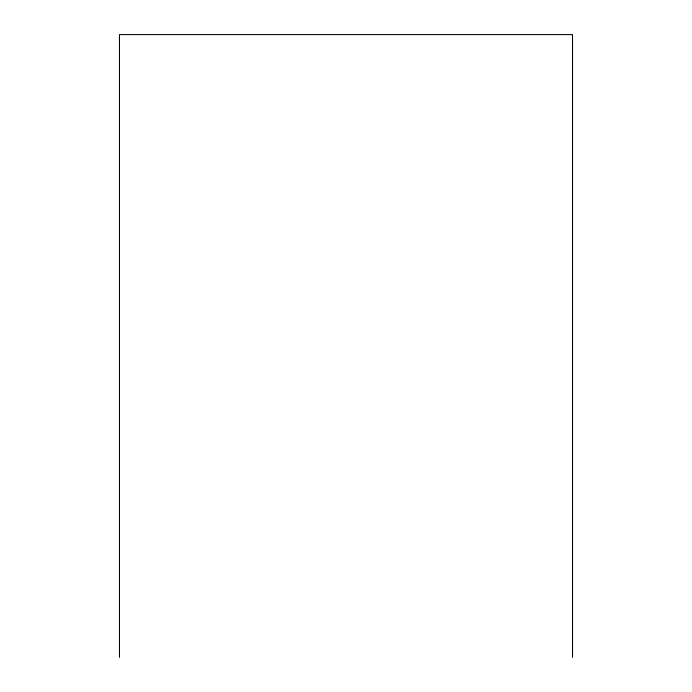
<?xml version="1.0" encoding="UTF-8"?>
<svg xmlns="http://www.w3.org/2000/svg" width="692" height="692" viewBox="0 0 692 692"><rect width="100%" height="100%" fill="white"/><g stroke="black" fill="none" stroke-linecap="round" stroke-linejoin="round"><path stroke-width="1.04" d="M572.518 657.4L572.518 34.6L119.482 34.6L119.482 657.4"/></g></svg>
